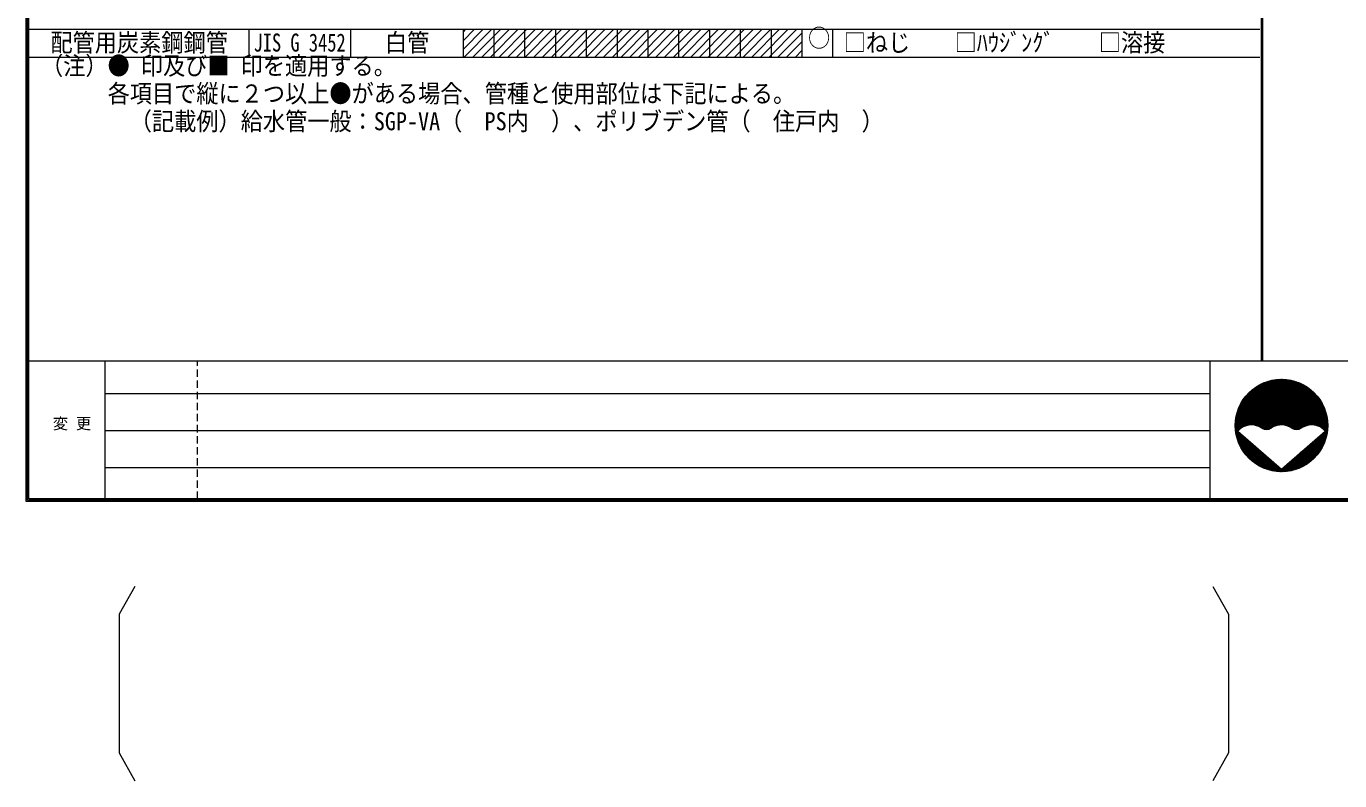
# Model space of a CAD drawing. Units: millimetres on the paper. Extents: x -399 to 402, y -320 to 280.
# Drawn here: x -398.6 to -185.4, y -319.8 to -197.4 of the extents above; entities that cross this region are included whole.
import ezdxf
from ezdxf.enums import TextEntityAlignment as Align

# ---------------------------------------------------------------- set-up
doc = ezdxf.new("R2010")
doc.units = ezdxf.units.MM
doc.linetypes.add('DASHED1', pattern=[1.8, 1.2, -0.6])
for name, color, linetype, lineweight in [('0-0', 7, 'Continuous', 9), ('0-8', 7, 'Continuous', 9), ('F-0_枠', 2, 'Continuous', 9)]:
    doc.layers.add(name, color=color, linetype=linetype, lineweight=lineweight)
doc.styles.add('ＭＳ ゴシック', font='')
doc.styles.get('ＭＳ ゴシック').set_extended_font_data('MS Gothic')

msp = doc.modelspace()

# ---------------------------------------------------------------- linework, layer by layer
at = {"layer": '0-0', "color": 2}
for p, q in [((-398.207, -197.847), (-198.357, -197.847)), ((-362.463, -197.847), (-362.463, -202.347)), ((-345.977, -197.847), (-345.977, -202.347)), ((-327.717, -197.847), (-327.717, -202.347)), ((-322.717, -197.847), (-322.717, -202.347)), ((-317.717, -197.847), (-317.717, -202.347)), ((-312.717, -197.847), (-312.717, -202.347)), ((-307.717, -197.847), (-307.717, -202.347)), ((-302.717, -197.847), (-302.717, -202.347)), ((-297.717, -197.847), (-297.717, -202.347)), ((-292.717, -197.847), (-292.717, -202.347)), ((-287.717, -197.847), (-287.717, -202.347)), ((-282.717, -197.847), (-282.717, -202.347)), ((-277.717, -197.847), (-277.717, -202.347)), ((-272.717, -197.847), (-272.717, -202.347)), ((-267.717, -197.847), (-267.717, -202.347)), ((-398.207, -202.347), (-198.357, -202.347)), ((-198.157, -250.047), (-198.157, -251.631)), ((-197.957, -250.047), (-197.957, -251.631)), ((-398.207, -251.631), (195.677, -251.631)), ((-206.457, -274.047), (-206.457, -251.631)), ((401.993, -274.047), (-398.207, -274.047))]:
    msp.add_line(p, q, dxfattribs=at)
at = {"layer": '0-0', "color": 3}
msp.add_line((-385.807, -274.047), (-385.807, -251.631), dxfattribs=at)
at = {"layer": '0-0', "color": 3, "linetype": 'DASHED1'}
msp.add_line((-370.807, -274.047), (-370.807, -251.631), dxfattribs=at)
at = {"layer": '0-0'}
for p, q in [((-202.357, -262.14), (-194.849, -254.631)), ((-202.356, -261.997), (-194.991, -254.632)), ((-202.356, -262.28), (-194.709, -254.633)), ((-202.352, -261.852), (-195.137, -254.636)), ((-202.352, -262.417), (-194.571, -254.637)), ((-202.346, -262.552), (-194.436, -254.643)), ((-202.345, -261.703), (-195.285, -254.643)), ((-202.337, -262.685), (-194.304, -254.652)), ((-202.335, -261.552), (-195.437, -254.654)), ((-202.326, -262.816), (-194.173, -254.662)), ((-202.321, -261.397), (-195.592, -254.667)), ((-202.313, -262.944), (-194.044, -254.675)), ((-202.304, -261.238), (-195.751, -254.684)), ((-202.298, -263.071), (-193.918, -254.69)), ((-202.283, -261.075), (-195.913, -254.706)), ((-202.282, -263.195), (-193.793, -254.707)), ((-202.263, -263.318), (-193.67, -254.726)), ((-202.257, -260.908), (-196.08, -254.731)), ((-202.227, -260.736), (-196.252, -254.762)), ((-202.191, -260.559), (-196.43, -254.798)), ((-202.149, -260.376), (-196.613, -254.839)), ((-202.101, -260.186), (-196.802, -254.888)), ((-202.045, -259.989), (-197, -254.944)), ((-201.98, -259.783), (-197.206, -255.008)), ((-201.905, -259.566), (-197.422, -255.083)), ((-201.818, -259.337), (-197.651, -255.171)), ((-201.714, -259.093), (-197.896, -255.274)), ((-201.591, -258.827), (-198.161, -255.398)), ((-201.438, -258.534), (-198.455, -255.55)), ((-201.256, -262.453), (-193.549, -254.746)), ((-201.242, -258.196), (-198.792, -255.746)), ((-200.958, -262.296), (-193.43, -254.768)), ((-200.721, -262.2), (-193.312, -254.792)), ((-200.515, -262.136), (-193.196, -254.817)), ((-200.33, -262.092), (-193.082, -254.844)), ((-200.159, -262.063), (-192.969, -254.873)), ((-199.999, -262.044), (-192.858, -254.903)), ((-199.849, -262.035), (-192.747, -254.934)), ((-199.706, -262.034), (-192.639, -254.967)), ((-199.57, -262.039), (-192.531, -255.001)), ((-199.439, -262.05), (-192.426, -255.036)), ((-199.314, -262.066), (-192.321, -255.073)), ((-199.193, -262.087), (-192.217, -255.111)), ((-199.077, -262.112), (-192.115, -255.15)), ((-198.964, -262.14), (-192.014, -255.191)), ((-198.855, -262.173), (-191.915, -255.233)), ((-198.75, -262.209), (-191.816, -255.275)), ((-198.648, -262.248), (-191.719, -255.319)), ((-198.548, -262.291), (-191.622, -255.365)), ((-198.452, -262.336), (-191.527, -255.411)), ((-198.359, -262.384), (-191.433, -255.458)), ((-198.269, -262.435), (-191.34, -255.507)), ((-198.181, -262.489), (-191.249, -255.556)), ((-198.095, -262.545), (-191.158, -255.607)), ((-198.009, -262.6), (-191.068, -255.659)), ((-197.917, -262.649), (-190.979, -255.712)), ((-197.819, -262.693), (-190.892, -255.765)), ((-197.714, -262.729), (-190.805, -255.82)), ((-385.807, -256.959), (-206.457, -256.959)), ((-200.963, -257.776), (-199.213, -256.025)), ((-200.306, -256.977), (-200.012, -256.683)), ((-197.602, -262.759), (-190.719, -255.876)), ((-197.482, -262.78), (-190.635, -255.933)), ((-197.351, -262.79), (-190.551, -255.991)), ((-197.207, -262.788), (-190.469, -256.049)), ((-197.045, -262.767), (-190.387, -256.109)), ((-196.854, -262.717), (-190.306, -256.17)), ((-196.594, -262.599), (-190.227, -256.232)), ((-196.228, -262.375), (-190.148, -256.294)), ((-195.963, -262.25), (-190.07, -256.358)), ((-195.741, -262.17), (-189.993, -256.422)), ((-195.545, -262.116), (-189.917, -256.488)), ((-195.366, -262.078), (-189.842, -256.554)), ((-195.2, -262.054), (-189.768, -256.622)), ((-195.045, -262.04), (-189.695, -256.69)), ((-194.898, -262.034), (-189.623, -256.76)), ((-194.758, -262.035), (-189.552, -256.83)), ((-194.624, -262.043), (-189.482, -256.901)), ((-194.496, -262.056), (-189.413, -256.973)), ((-194.372, -262.074), (-189.344, -257.046)), ((-194.253, -262.097), (-189.277, -257.12)), ((-194.139, -262.123), (-189.21, -257.195)), ((-194.028, -262.154), (-189.145, -257.271)), ((-193.92, -262.188), (-189.08, -257.348)), ((-193.816, -262.225), (-189.017, -257.426)), ((-193.715, -262.266), (-188.954, -257.505)), ((-193.617, -262.309), (-188.893, -257.585)), ((-193.523, -262.356), (-188.832, -257.665)), ((-193.43, -262.405), (-188.772, -257.747)), ((-193.341, -262.457), (-188.713, -257.83)), ((-193.254, -262.512), (-188.656, -257.913)), ((-193.17, -262.569), (-188.599, -257.998)), ((-193.081, -262.621), (-188.543, -258.084)), ((-192.986, -262.668), (-188.489, -258.17)), ((-192.886, -262.709), (-188.435, -258.258)), ((-192.778, -262.743), (-188.382, -258.347)), ((-192.662, -262.769), (-188.33, -258.437)), ((-192.538, -262.785), (-188.28, -258.527)), ((-192.402, -262.791), (-188.23, -258.619)), ((-192.251, -262.782), (-188.182, -258.712)), ((-192.079, -262.751), (-188.135, -258.806)), ((-191.868, -262.681), (-188.088, -258.902)), ((-191.533, -262.488), (-188.043, -258.998)), ((-191.219, -262.315), (-187.999, -259.095)), ((-190.975, -262.213), (-187.956, -259.194)), ((-190.766, -262.145), (-187.915, -259.294)), ((-190.578, -262.098), (-187.874, -259.395)), ((-190.405, -262.066), (-187.835, -259.497)), ((-190.243, -262.047), (-187.797, -259.6)), ((-190.092, -262.036), (-187.761, -259.705)), ((-189.948, -262.034), (-187.725, -259.811)), ((-189.81, -262.038), (-187.691, -259.919)), ((-189.679, -262.048), (-187.659, -260.027)), ((-189.553, -262.063), (-187.627, -260.138)), ((-189.431, -262.083), (-187.597, -260.249)), ((-189.314, -262.107), (-187.569, -260.362)), ((-189.201, -262.136), (-187.542, -260.477)), ((-189.092, -262.168), (-187.517, -260.593)), ((-188.986, -262.203), (-187.493, -260.711)), ((-188.883, -262.242), (-187.471, -260.83)), ((-188.784, -262.284), (-187.451, -260.951)), ((-188.687, -262.329), (-187.432, -261.074)), ((-188.593, -262.376), (-187.416, -261.199)), ((-188.502, -262.427), (-187.401, -261.325)), ((-188.414, -262.48), (-187.388, -261.454)), ((-188.329, -262.536), (-187.377, -261.585)), ((-188.245, -262.594), (-187.369, -261.718)), ((-188.165, -262.655), (-187.363, -261.853)), ((-188.087, -262.718), (-187.359, -261.99)), ((-188.011, -262.784), (-187.357, -262.131)), ((-385.807, -262.959), (-206.457, -262.959)), ((-202.243, -263.439), (-201.895, -263.091)), ((-202.22, -263.558), (-201.819, -263.157)), ((-202.197, -263.676), (-201.743, -263.223)), ((-202.171, -263.792), (-201.668, -263.289)), ((-202.144, -263.907), (-201.592, -263.354)), ((-202.116, -264.02), (-201.516, -263.42)), ((-202.086, -264.131), (-201.441, -263.486)), ((-202.055, -264.241), (-201.365, -263.552)), ((-202.022, -264.35), (-201.29, -263.618)), ((-201.988, -264.457), (-201.214, -263.683)), ((-201.952, -264.563), (-201.138, -263.749)), ((-201.915, -264.668), (-201.063, -263.815)), ((-201.877, -264.771), (-200.987, -263.881)), ((-201.838, -264.873), (-200.911, -263.946)), ((-201.798, -264.974), (-200.836, -264.012)), ((-201.756, -265.074), (-200.76, -264.078)), ((-201.713, -265.172), (-200.684, -264.144)), ((-201.669, -265.27), (-200.609, -264.21)), ((-201.624, -265.366), (-200.533, -264.275)), ((-201.578, -265.461), (-200.457, -264.341)), ((-194.421, -269.618), (-188.386, -263.583)), ((-194.269, -269.608), (-187.381, -262.719)), ((-194.114, -269.594), (-187.394, -262.875)), ((-193.955, -269.577), (-187.412, -263.034)), ((-193.792, -269.555), (-187.433, -263.197)), ((-193.625, -269.529), (-187.459, -263.364)), ((-193.452, -269.498), (-187.49, -263.536)), ((-193.275, -269.462), (-187.526, -263.714)), ((-193.092, -269.42), (-187.568, -263.897)), ((-192.901, -269.372), (-187.617, -264.087)), ((-192.704, -269.315), (-187.673, -264.285)), ((-187.938, -262.852), (-187.359, -262.273)), ((-187.867, -262.923), (-187.363, -262.419)), ((-187.799, -262.996), (-187.37, -262.567)), ((-201.53, -265.555), (-200.382, -264.407)), ((-201.482, -265.648), (-200.306, -264.473)), ((-201.432, -265.74), (-200.231, -264.538)), ((-201.381, -265.831), (-200.155, -264.604)), ((-201.33, -265.92), (-200.079, -264.67)), ((-201.277, -266.009), (-200.004, -264.736)), ((-201.223, -266.097), (-199.928, -264.802)), ((-201.168, -266.183), (-199.852, -264.867)), ((-201.113, -266.269), (-199.777, -264.933)), ((-201.056, -266.354), (-199.701, -264.999)), ((-200.998, -266.437), (-199.625, -265.065)), ((-200.939, -266.52), (-199.55, -265.13)), ((-200.879, -266.602), (-199.474, -265.196)), ((-200.819, -266.682), (-199.399, -265.262)), ((-200.757, -266.762), (-199.323, -265.328)), ((-200.694, -266.841), (-199.247, -265.394)), ((-200.631, -266.919), (-199.172, -265.459)), ((-200.566, -266.995), (-199.096, -265.525)), ((-200.501, -267.071), (-199.02, -265.591)), ((-200.434, -267.146), (-198.945, -265.657)), ((-200.367, -267.22), (-198.869, -265.723)), ((-200.298, -267.293), (-198.793, -265.788)), ((-200.229, -267.365), (-198.718, -265.854)), ((-200.159, -267.436), (-198.642, -265.92)), ((-200.087, -267.507), (-198.566, -265.986)), ((-200.015, -267.576), (-198.491, -266.051)), ((-199.942, -267.644), (-198.415, -266.117)), ((-199.868, -267.712), (-198.34, -266.183)), ((-199.793, -267.778), (-198.264, -266.249)), ((-199.717, -267.844), (-198.188, -266.315)), ((-199.64, -267.908), (-198.113, -266.38)), ((-199.563, -267.972), (-198.037, -266.446)), ((-194.858, -269.631), (-191.64, -266.413)), ((-194.715, -269.63), (-190.556, -265.47)), ((-194.57, -269.626), (-189.471, -264.527)), ((-192.497, -269.25), (-187.739, -264.492)), ((-192.28, -269.174), (-187.814, -264.709)), ((-192.05, -269.086), (-187.903, -264.938)), ((-191.804, -268.982), (-188.007, -265.184)), ((-191.538, -268.856), (-188.132, -265.451)), ((-191.242, -268.702), (-188.286, -265.746)), ((-190.901, -268.503), (-188.486, -266.087)), ((-199.484, -268.034), (-197.961, -266.512)), ((-199.404, -268.096), (-197.886, -266.578)), ((-199.323, -268.157), (-197.81, -266.643)), ((-199.242, -268.216), (-197.734, -266.709)), ((-199.159, -268.275), (-197.659, -266.775)), ((-199.075, -268.333), (-197.583, -266.841)), ((-198.99, -268.39), (-197.507, -266.907)), ((-198.905, -268.445), (-197.432, -266.972)), ((-198.818, -268.5), (-197.356, -267.038)), ((-198.73, -268.554), (-197.281, -267.104)), ((-198.642, -268.606), (-197.205, -267.17)), ((-198.552, -268.658), (-197.129, -267.235)), ((-198.461, -268.709), (-197.054, -267.301)), ((-198.369, -268.758), (-196.978, -267.367)), ((-198.276, -268.807), (-196.902, -267.433)), ((-198.182, -268.854), (-196.827, -267.499)), ((-198.087, -268.9), (-196.751, -267.564)), ((-197.991, -268.945), (-196.675, -267.63)), ((-197.893, -268.989), (-196.6, -267.696)), ((-197.795, -269.032), (-196.524, -267.762)), ((-197.695, -269.074), (-196.449, -267.827)), ((-197.594, -269.114), (-196.373, -267.893)), ((-197.492, -269.153), (-196.297, -267.959)), ((-197.388, -269.191), (-196.222, -268.025)), ((-197.283, -269.228), (-196.146, -268.091)), ((-197.177, -269.263), (-196.07, -268.156)), ((-197.07, -269.297), (-195.995, -268.222)), ((-196.961, -269.33), (-195.919, -268.288)), ((-196.851, -269.361), (-195.843, -268.354)), ((-196.739, -269.391), (-195.768, -268.419)), ((-196.626, -269.42), (-195.692, -268.485)), ((-196.512, -269.446), (-195.616, -268.551)), ((-196.396, -269.472), (-195.541, -268.617)), ((-195.136, -269.626), (-193.81, -268.3)), ((-194.998, -269.63), (-192.725, -267.357)), ((-190.474, -268.216), (-188.772, -266.515)), ((-385.807, -268.959), (-206.457, -268.959)), ((-196.278, -269.495), (-195.465, -268.683)), ((-196.159, -269.517), (-195.39, -268.748)), ((-196.037, -269.538), (-195.314, -268.814)), ((-195.915, -269.556), (-195.238, -268.88)), ((-195.79, -269.573), (-195.163, -268.946)), ((-195.663, -269.588), (-195.087, -269.011)), ((-195.535, -269.6), (-195.011, -269.077)), ((-195.404, -269.611), (-194.936, -269.143)), ((-195.271, -269.62), (-194.86, -269.209)), ((393.792, -274.047), (-398.207, -274.047)), ((-380.995, -288.265), (-383.54, -292.765)), ((-206.012, -288.265), (-203.467, -292.765)), ((-383.54, -292.765), (-383.54, -315.265)), ((-203.467, -292.765), (-203.467, -315.265)), ((-383.54, -315.265), (-380.995, -319.765)), ((-203.467, -315.265), (-206.012, -319.765))]:
    msp.add_line(p, q, dxfattribs=at)
msp.add_lwpolyline([(-201.955, -263.039), (-194.857, -269.211), (-187.76, -263.039)], dxfattribs=at)
msp.add_circle((-194.857, -262.131), 7.5, dxfattribs=at)
for centre, radius, start, end in [((-199.747, -264.959), 2.925, 54.9904, 138.98872), ((-194.857, -264.959), 2.925, 54.9904, 123.80286), ((-189.967, -264.959), 2.925, 41.01126, 123.80286), ((-197.302, -261.389), 1.403, 236.8522, 305.66466), ((-192.412, -261.389), 1.403, 236.8522, 305.66466)]:
    msp.add_arc(centre, radius, start, end, dxfattribs=at)
at = {"layer": '0-8'}
for p, q in [((-327.717, -201.136), (-324.428, -197.847)), ((-327.717, -199.722), (-325.842, -197.847)), ((-327.717, -198.308), (-327.256, -197.847)), ((-327.514, -202.347), (-323.014, -197.847)), ((-326.099, -202.347), (-321.599, -197.847)), ((-324.685, -202.347), (-320.185, -197.847)), ((-323.271, -202.347), (-318.771, -197.847)), ((-321.857, -202.347), (-317.357, -197.847)), ((-320.443, -202.347), (-315.943, -197.847)), ((-319.028, -202.347), (-314.528, -197.847)), ((-317.614, -202.347), (-313.114, -197.847)), ((-316.2, -202.347), (-311.7, -197.847)), ((-314.786, -202.347), (-310.286, -197.847)), ((-313.371, -202.347), (-308.871, -197.847)), ((-311.957, -202.347), (-307.457, -197.847)), ((-310.543, -202.347), (-306.043, -197.847)), ((-309.129, -202.347), (-304.629, -197.847)), ((-307.715, -202.347), (-303.215, -197.847)), ((-306.3, -202.347), (-301.8, -197.847)), ((-304.886, -202.347), (-300.386, -197.847)), ((-303.472, -202.347), (-298.972, -197.847)), ((-302.058, -202.347), (-297.558, -197.847)), ((-300.644, -202.347), (-296.144, -197.847)), ((-299.229, -202.347), (-294.729, -197.847)), ((-297.815, -202.347), (-293.315, -197.847)), ((-296.401, -202.347), (-291.901, -197.847)), ((-294.987, -202.347), (-290.487, -197.847)), ((-293.572, -202.347), (-289.072, -197.847)), ((-292.158, -202.347), (-287.658, -197.847)), ((-290.744, -202.347), (-286.244, -197.847)), ((-289.33, -202.347), (-284.83, -197.847)), ((-287.916, -202.347), (-283.416, -197.847)), ((-286.501, -202.347), (-282.001, -197.847)), ((-285.087, -202.347), (-280.587, -197.847)), ((-283.673, -202.347), (-279.173, -197.847)), ((-282.259, -202.347), (-277.759, -197.847)), ((-280.845, -202.347), (-276.345, -197.847)), ((-279.43, -202.347), (-274.93, -197.847)), ((-278.016, -202.347), (-273.516, -197.847)), ((-276.602, -202.347), (-272.717, -198.462)), ((-275.188, -202.347), (-272.717, -199.876)), ((-273.773, -202.347), (-272.717, -201.29))]:
    msp.add_line(p, q, dxfattribs=at)
at = {"layer": 'F-0_枠'}
for p, q in [((-398.607, -274.447), (-398.607, 279.553)), ((-398.407, -274.247), (-398.407, 279.353)), ((-398.207, -274.047), (-398.207, 279.153)), ((-198.157, 279.153), (-198.157, -250.047)), ((-197.957, 279.153), (-197.957, -250.047)), ((402.393, -274.447), (-398.607, -274.447)), ((402.193, -274.247), (-398.407, -274.247))]:
    msp.add_line(p, q, dxfattribs=at)

# ---------------------------------------------------------------- texts
at = {"layer": '0-0', "style": 'ＭＳ ゴシック'}
for s, width, p in [('配管用炭素鋼鋼管', 0.9, (-394.685, -202.347)), ('白管', 0.9, (-340.397, -202.347)), ('○', 0.9, (-271.717, -201.614)), (' □ねじ\u3000\u3000□ﾊｳｼﾞﾝｸﾞ\u3000\u3000□溶接\u3000', 0.9, (-267.717, -202.347)), ('JIS G 3452', 0.75, (-361.72, -202.347)), ('（注）● 印及び■ 印を適用する。', 0.9, (-396.207, -206.114)), ('\u3000\u3000\u3000各項目で縦に２つ以上●がある場合、管種と使用部位は下記による。', 0.9, (-396.207, -210.614)), ('\u3000\u3000\u3000\u3000（記載例）給水管一般：SGP-VA（\u3000PS内\u3000）、ポリブデン管（\u3000住戸内\u3000）', 0.9, (-396.207, -215.114))]:
    msp.add_text(s, height=2.933, dxfattribs=dict(at, width=width)).set_placement(p, align=Align.BOTTOM_LEFT)
at = {"layer": '0-0', "color": 4, "style": 'ＭＳ ゴシック'}
msp.add_text('変 更', height=1.833, dxfattribs=at).set_placement((-394.307, -263.281), align=Align.BOTTOM_LEFT)

doc.saveas('drawing.dxf')
